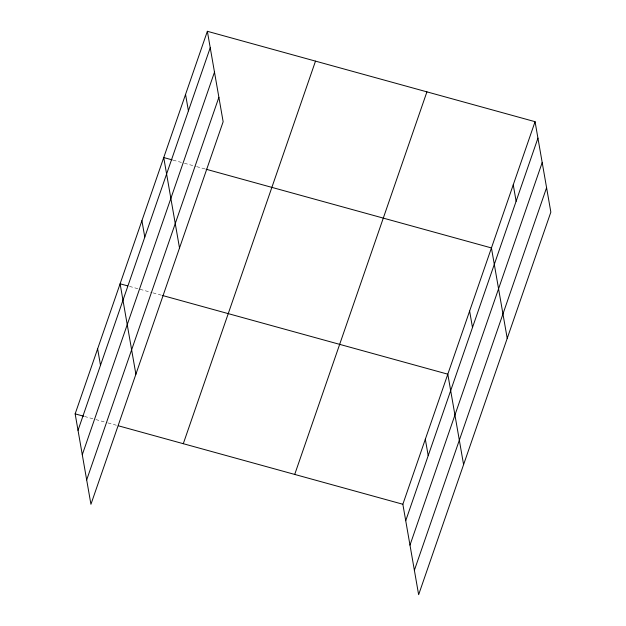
<?xml version="1.0" encoding="UTF-8"?>
<svg xmlns="http://www.w3.org/2000/svg" width="626" height="626" viewBox="0 0 626 626"><rect width="100%" height="100%" fill="white"/><g stroke="black" fill="none" stroke-linecap="round" stroke-linejoin="round"><path stroke-width="0.47" stroke-dasharray="3.13 2.35" d="M173.136 160.146L183.481 162.995M184.42 163.253L195.703 166.367M196.642 166.626L205.109 168.965M129.504 286.395L152.071 292.616M153.018 292.874L162.416 295.472M84.557 416.47L94.902 419.318M95.841 419.577L107.124 422.691M108.063 422.949L116.53 425.289"/><path stroke-width="0.94" d="M207.362 31.3L223.146 121.741L90.934 504.313L75.151 413.872L207.362 31.3L535.066 121.687L550.849 212.128L418.637 594.7L402.854 504.259L535.066 121.687M78.023 430.32L210.226 47.74M82.28 454.734L214.491 72.162M86.678 479.899L218.881 97.32M183.293 443.701L315.504 61.129M294.713 474.43L426.924 91.858M405.726 520.699L537.937 138.127M409.983 545.121L542.194 162.549M414.381 570.278L546.584 187.706M172.197 159.88L163.73 157.549L179.513 247.99M206.048 169.223L491.433 247.935L507.216 338.376M127.626 285.871L120.106 283.797L135.889 374.238M162.416 295.472L447.809 374.184L463.592 464.625M75.151 413.872L83.618 416.212M118.408 425.805L402.854 504.259M513.25 184.811L516.121 201.251M469.617 311.059L472.489 327.5M425.328 439.225L428.2 455.665M185.546 94.424L188.418 110.865M141.914 220.673L144.786 237.121M97.625 348.839L100.496 365.279"/></g></svg>
